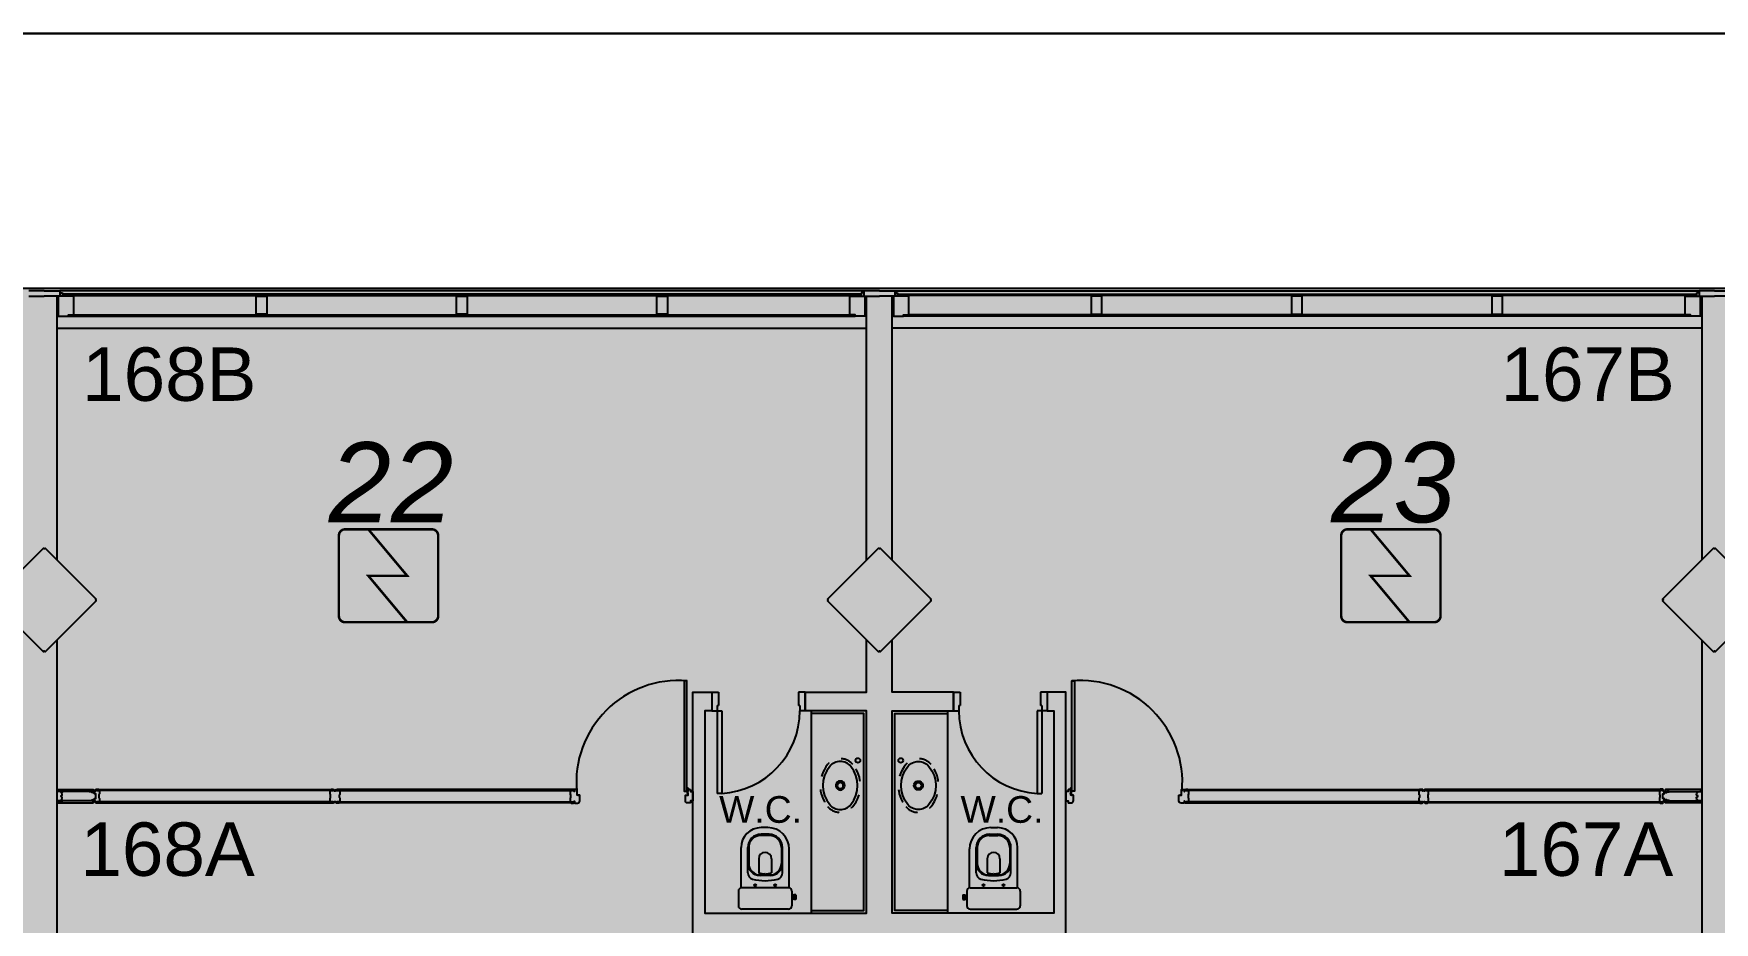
# Model space of a CAD drawing. Header units: metres. Extents: x -331 to 2982, y 362 to 2539.
# Drawn here: x 790.29 to 802.87, y 1633 to 1639.66 of the extents above; entities that cross this region are included whole.
import ezdxf

# ---------------------------------------------------------------- set-up
doc = ezdxf.new("R2010")
doc.units = ezdxf.units.M
doc.linetypes.add('XR_BL2_3 PAV$0$CONTINUOUS', pattern=[0])
doc.linetypes.add('XR_BL2_3 PAV$0$HIDDEN', pattern=[0.375, 0.25, -0.125])
doc.layers.get('0').update_dxf_attribs({"color": 251})
doc.layers.add('_salas', color=251, linetype='Continuous', plot=False)
for name, color, linetype in [('ALV', 251, 'Continuous'), ('CX', 251, 'Continuous'), ('DET. FUMAÇA', 1, 'Continuous'), ('Detector_antigo', 84, 'Continuous'), ('Div', 251, 'Continuous'), ('Est', 251, 'Continuous'), ('Mob', 251, 'Continuous'), ('Texto_Salas', 251, 'Continuous'), ('vid', 251, 'Continuous')]:
    doc.layers.add(name, color=color, linetype=linetype)
doc.layers.add('Botoeira_antiga', color=74, linetype='Continuous', lineweight=30)
doc.styles.add('ARIAL', font='arial.ttf')
doc.styles.add('X3G_ENTITY_1416BAE9', font='arial.ttf', dxfattribs={"height": 0.6})
doc.styles.add('X3G_ENTITY_1422796C', font='arial.ttf', dxfattribs={"height": 0.4})
doc.styles.add('X3G_ENTITY_1422796D', font='arial.ttf', dxfattribs={"height": 0.4})
doc.styles.add('X3G_ENTITY_142279B5', font='arial.ttf', dxfattribs={"height": 0.4})
doc.styles.add('X3G_ENTITY_142279B6', font='arial.ttf', dxfattribs={"height": 0.4})

# ---------------------------------------------------------------- blocks, each defined once
blk = doc.blocks.new('Detector de fumaça')
at = {"layer": 'DET. FUMAÇA', "linetype": 'Continuous', "lineweight": 15, "const_width": 0.0187}
blk.add_lwpolyline([(774.599, 539.816), (775.249, 539.816, -0.414214), (775.296, 539.769), (775.296, 539.167, -0.414214), (775.249, 539.12), (774.599, 539.12, -0.414214), (774.553, 539.167), (774.553, 539.769, -0.414214)], format="xyb", close=True, dxfattribs=at)
blk.add_lwpolyline([(774.773, 539.816), (775.064, 539.468), (774.773, 539.468), (775.064, 539.12)], dxfattribs=at)

msp = doc.modelspace()

# ---------------------------------------------------------------- hatches: boundary and pattern name
at = {"layer": '_salas', "transparency": 33554559}
h = msp.add_hatch(color=256, dxfattribs=at)
h.dxf.hatch_style = 1
h.paths.add_polyline_path([(870.399, 1637.749), (851.649, 1637.749), (851.649, 1639.304), (851.319, 1639.304), (851.319, 1637.749), (840.584, 1637.749), (840.584, 1639.304), (840.254, 1639.304), (840.254, 1637.749), (765.259, 1637.749), (765.259, 1626.4), (765.449, 1626.4), (765.449, 1626.597), (765.635, 1626.784), (769.37, 1626.785), (769.403, 1626.793), (769.454, 1626.834), (770.212, 1627.59), (770.225, 1627.603), (770.249, 1627.594), (771.644, 1627.594), (773.039, 1627.594), (773.063, 1627.603), (773.076, 1627.59), (773.834, 1626.834), (773.886, 1626.793), (773.918, 1626.785), (777.547, 1626.785), (777.887, 1626.445), (777.894, 1626.452), (778.241, 1626.785), (781.87, 1626.785), (781.902, 1626.793), (781.954, 1626.834), (782.712, 1627.59), (782.725, 1627.603), (782.749, 1627.594), (784.144, 1627.594), (785.539, 1627.594), (785.563, 1627.603), (785.576, 1627.59), (786.334, 1626.834), (786.385, 1626.793), (786.418, 1626.785), (790.047, 1626.785), (790.387, 1626.445), (790.394, 1626.452), (790.741, 1626.785), (794.37, 1626.785), (794.402, 1626.793), (794.454, 1626.834), (795.211, 1627.59), (795.225, 1627.603), (795.249, 1627.594), (796.644, 1627.594), (798.039, 1627.594), (798.063, 1627.603), (798.076, 1627.59), (798.834, 1626.834), (798.885, 1626.793), (798.918, 1626.785), (802.547, 1626.785), (802.887, 1626.445), (802.894, 1626.452), (803.241, 1626.785), (806.87, 1626.785), (806.902, 1626.793), (806.954, 1626.834), (807.711, 1627.59), (807.725, 1627.603), (807.749, 1627.594), (809.144, 1627.594), (810.539, 1627.594), (810.563, 1627.603), (810.576, 1627.59), (811.334, 1626.834), (811.385, 1626.793), (811.418, 1626.785), (815.047, 1626.785), (815.387, 1626.445), (815.394, 1626.452), (815.741, 1626.785), (819.37, 1626.785), (819.402, 1626.793), (819.454, 1626.834), (820.211, 1627.59), (820.224, 1627.603), (820.249, 1627.594), (821.644, 1627.594), (823.039, 1627.594), (823.063, 1627.603), (823.076, 1627.59), (823.834, 1626.834), (823.885, 1626.793), (823.918, 1626.785), (827.548, 1626.785), (827.887, 1626.445), (827.894, 1626.452), (828.241, 1626.785), (831.87, 1626.785), (831.903, 1626.793), (831.955, 1626.834), (832.712, 1627.59), (832.725, 1627.603), (832.749, 1627.594), (834.144, 1627.594), (835.539, 1627.594), (835.564, 1627.603), (835.577, 1627.59), (836.334, 1626.834), (836.386, 1626.793), (836.418, 1626.785), (840.062, 1626.785), (840.394, 1626.452), (840.776, 1626.834), (840.494, 1627.116), (840.494, 1628.074), (841.254, 1628.074), (841.254, 1629.914), (849.628, 1629.914), (849.628, 1626.834), (849.768, 1626.834), (849.768, 1627.594), (851.514, 1627.594), (852.909, 1627.594), (852.933, 1627.603), (852.946, 1627.59), (853.704, 1626.834), (853.756, 1626.793), (853.788, 1626.785), (857.417, 1626.785), (857.757, 1626.445), (857.764, 1626.452), (858.111, 1626.785), (861.74, 1626.785), (861.772, 1626.793), (861.824, 1626.834), (862.582, 1627.59), (862.595, 1627.603), (862.619, 1627.594), (864.014, 1627.594), (865.409, 1627.594), (865.433, 1627.603), (865.446, 1627.59), (866.204, 1626.834), (866.255, 1626.793), (866.288, 1626.785), (870.023, 1626.784), (870.209, 1626.597), (870.209, 1626.4), (870.399, 1626.4), (870.399, 1626.4)])
h = msp.add_hatch(color=256, dxfattribs=at)
h.dxf.hatch_style = 1
h.paths.add_polyline_path([(870.379, 1637.729), (851.629, 1637.729), (851.629, 1639.284), (851.299, 1639.284), (851.299, 1637.729), (840.564, 1637.729), (840.564, 1639.284), (840.234, 1639.284), (840.234, 1637.729), (765.239, 1637.729), (765.239, 1626.38), (765.429, 1626.38), (765.429, 1626.577), (765.615, 1626.764), (769.35, 1626.765), (769.383, 1626.773), (769.434, 1626.814), (770.192, 1627.57), (770.205, 1627.583), (770.229, 1627.574), (771.624, 1627.574), (773.019, 1627.574), (773.043, 1627.583), (773.056, 1627.57), (773.814, 1626.814), (773.866, 1626.773), (773.898, 1626.765), (777.527, 1626.765), (777.867, 1626.425), (777.881, 1626.425), (778.221, 1626.765), (781.85, 1626.765), (781.882, 1626.773), (781.934, 1626.814), (782.692, 1627.57), (782.705, 1627.583), (782.729, 1627.574), (784.124, 1627.574), (785.519, 1627.574), (785.543, 1627.583), (785.556, 1627.57), (786.314, 1626.814), (786.365, 1626.773), (786.398, 1626.765), (790.027, 1626.765), (790.367, 1626.425), (790.374, 1626.432), (790.721, 1626.765), (794.35, 1626.765), (794.382, 1626.773), (794.434, 1626.814), (795.191, 1627.57), (795.205, 1627.583), (795.229, 1627.574), (796.624, 1627.574), (798.019, 1627.574), (798.043, 1627.583), (798.056, 1627.57), (798.814, 1626.814), (798.865, 1626.773), (798.898, 1626.765), (802.527, 1626.765), (802.867, 1626.425), (802.874, 1626.432), (803.221, 1626.765), (806.85, 1626.765), (806.882, 1626.773), (806.934, 1626.814), (807.691, 1627.57), (807.705, 1627.583), (807.729, 1627.574), (809.124, 1627.574), (810.519, 1627.574), (810.543, 1627.583), (810.556, 1627.57), (811.314, 1626.814), (811.365, 1626.773), (811.398, 1626.765), (815.027, 1626.765), (815.367, 1626.425), (815.374, 1626.432), (815.721, 1626.765), (819.35, 1626.765), (819.382, 1626.773), (819.434, 1626.814), (820.191, 1627.57), (820.204, 1627.583), (820.229, 1627.574), (821.624, 1627.574), (823.019, 1627.574), (823.043, 1627.583), (823.056, 1627.57), (823.814, 1626.814), (823.865, 1626.773), (823.898, 1626.765), (827.528, 1626.765), (827.867, 1626.425), (827.874, 1626.432), (828.221, 1626.765), (831.85, 1626.765), (831.883, 1626.773), (831.935, 1626.814), (832.692, 1627.57), (832.705, 1627.583), (832.729, 1627.574), (834.124, 1627.574), (835.519, 1627.574), (835.544, 1627.583), (835.557, 1627.57), (836.314, 1626.814), (836.366, 1626.773), (836.398, 1626.765), (840.042, 1626.765), (840.374, 1626.432), (840.756, 1626.814), (840.474, 1627.096), (840.474, 1628.054), (841.234, 1628.054), (841.234, 1629.894), (849.608, 1629.894), (849.608, 1626.814), (849.748, 1626.814), (849.748, 1627.574), (851.494, 1627.574), (852.889, 1627.574), (852.913, 1627.583), (852.926, 1627.57), (853.684, 1626.814), (853.736, 1626.773), (853.768, 1626.765), (857.397, 1626.765), (857.737, 1626.425), (857.744, 1626.432), (858.091, 1626.765), (861.72, 1626.765), (861.752, 1626.773), (861.804, 1626.814), (862.562, 1627.57), (862.575, 1627.583), (862.599, 1627.574), (863.994, 1627.574), (865.389, 1627.574), (865.413, 1627.583), (865.426, 1627.57), (866.184, 1626.814), (866.235, 1626.773), (866.268, 1626.765), (870.003, 1626.764), (870.189, 1626.577), (870.189, 1626.38), (870.379, 1626.38), (870.379, 1626.38)])

# ---------------------------------------------------------------- linework, layer by layer
at = {"color": 251, "true_color": 0x606060}
msp.add_lwpolyline([(765.259, 1637.749), (840.254, 1637.749), (840.254, 1639.304), (840.584, 1639.304), (840.584, 1637.749), (851.319, 1637.749)], dxfattribs=at)
at = {"layer": 'ALV'}
for p, q in [((790.469, 1637.689), (790.469, 1635.715)), ((802.779, 1637.689), (802.779, 1635.715)), ((790.469, 1635.113), (790.469, 1627.115)), ((802.779, 1635.113), (802.779, 1627.115))]:
    msp.add_line(p, q, dxfattribs=at)
for points in [[(796.529, 1635.715), (796.529, 1637.689), (796.624, 1637.689)], [(796.719, 1635.715), (796.719, 1637.689), (796.624, 1637.689)], [(795.229, 1631.274), (795.229, 1634.724), (795.369, 1634.724), (795.369, 1634.584), (795.319, 1634.584), (795.319, 1633.069), (796.529, 1633.069), (796.529, 1634.584), (796.069, 1634.584), (796.069, 1634.724), (796.529, 1634.724), (796.529, 1635.113)], [(798.019, 1631.274), (798.019, 1634.724), (797.879, 1634.724), (797.879, 1634.584), (797.929, 1634.584), (797.929, 1633.069), (796.719, 1633.069), (796.719, 1634.584), (797.179, 1634.584), (797.179, 1634.724), (796.719, 1634.724), (796.719, 1635.113)]]:
    msp.add_lwpolyline(points, dxfattribs=at)
at = {"layer": 'Botoeira_antiga'}
msp.add_lwpolyline([(873.426, 1619.615), (873.438, 1638.755, 0.414214), (872.538, 1639.655), (763.393, 1639.655, 0.414214), (762.493, 1638.755), (762.48, 1619.615, 0.414214), (763.38, 1618.715), (872.526, 1618.715, 0.414214)], format="xyb", close=True, dxfattribs=at)
at = {"layer": 'CX', "linetype": 'ByBlock', "ltscale": 0.1}
for p, q in [((790.374, 1637.729), (790.259, 1637.729)), ((790.259, 1637.689), (790.374, 1637.689)), ((790.374, 1637.729), (790.489, 1637.729)), ((790.489, 1637.689), (790.374, 1637.689)), ((790.489, 1637.729), (790.489, 1637.689)), ((790.489, 1637.714), (790.509, 1637.714)), ((790.509, 1637.714), (790.509, 1637.688)), ((796.509, 1637.714), (796.489, 1637.714)), ((796.489, 1637.714), (796.489, 1637.688)), ((796.624, 1637.729), (796.509, 1637.729)), ((796.509, 1637.729), (796.509, 1637.689)), ((796.509, 1637.689), (796.624, 1637.689)), ((796.624, 1637.729), (796.739, 1637.729)), ((796.739, 1637.689), (796.624, 1637.689)), ((796.739, 1637.729), (796.739, 1637.689)), ((796.739, 1637.714), (796.759, 1637.714)), ((796.759, 1637.714), (796.759, 1637.688)), ((802.759, 1637.714), (802.739, 1637.714)), ((802.739, 1637.714), (802.739, 1637.688)), ((802.874, 1637.729), (802.759, 1637.729)), ((802.759, 1637.729), (802.759, 1637.689)), ((802.759, 1637.689), (802.874, 1637.689)), ((802.874, 1637.729), (802.989, 1637.729)), ((802.989, 1637.689), (802.874, 1637.689))]:
    msp.add_line(p, q, dxfattribs=at)
at = {"layer": 'CX'}
for p, q in [((790.479, 1637.539), (790.479, 1637.685)), ((790.479, 1637.685), (790.479, 1637.539)), ((796.519, 1637.685), (796.519, 1637.539)), ((796.519, 1637.539), (796.519, 1637.685)), ((796.729, 1637.685), (796.729, 1637.539)), ((796.729, 1637.539), (796.729, 1637.685)), ((802.769, 1637.539), (802.769, 1637.685)), ((802.769, 1637.685), (802.769, 1637.539)), ((795.369, 1634.724), (795.419, 1634.724)), ((795.369, 1634.724), (795.369, 1634.584)), ((795.419, 1634.724), (795.419, 1634.624)), ((796.069, 1634.724), (796.019, 1634.724)), ((796.019, 1634.724), (796.019, 1634.624)), ((796.069, 1634.724), (796.069, 1634.584)), ((797.179, 1634.724), (797.229, 1634.724)), ((797.179, 1634.724), (797.179, 1634.584)), ((797.229, 1634.724), (797.229, 1634.624)), ((797.879, 1634.724), (797.829, 1634.724)), ((797.829, 1634.724), (797.829, 1634.624)), ((797.879, 1634.724), (797.879, 1634.584)), ((795.369, 1634.584), (795.409, 1634.584)), ((795.409, 1634.624), (795.409, 1634.584)), ((795.409, 1634.624), (795.419, 1634.624)), ((795.409, 1634.584), (795.444, 1634.584)), ((795.409, 1634.584), (795.409, 1633.965)), ((795.444, 1634.584), (795.444, 1633.965)), ((796.029, 1634.624), (796.019, 1634.624)), ((796.029, 1634.624), (796.029, 1634.584)), ((796.069, 1634.584), (796.029, 1634.584)), ((797.179, 1634.584), (797.219, 1634.584)), ((797.219, 1634.624), (797.219, 1634.584)), ((797.219, 1634.624), (797.229, 1634.624)), ((797.839, 1634.584), (797.804, 1634.584)), ((797.804, 1634.584), (797.804, 1633.965)), ((797.839, 1634.624), (797.829, 1634.624)), ((797.839, 1634.624), (797.839, 1634.584)), ((797.879, 1634.584), (797.839, 1634.584)), ((797.839, 1634.584), (797.839, 1633.965)), ((795.444, 1633.965), (795.409, 1633.965)), ((797.804, 1633.965), (797.839, 1633.965))]:
    msp.add_line(p, q, dxfattribs=at)
at = {"layer": 'CX', "color": 251, "true_color": 0x606060}
for p, q in [((796.509, 1637.729), (790.489, 1637.729)), ((796.739, 1637.729), (802.759, 1637.729)), ((790.469, 1637.449), (796.529, 1637.449)), ((802.779, 1637.449), (796.719, 1637.449))]:
    msp.add_line(p, q, dxfattribs=at)
at = {"layer": 'CX'}
for points in [[(790.594, 1637.688), (790.515, 1637.688), (790.479, 1637.688), (790.479, 1637.539), (790.509, 1637.539), (790.509, 1637.54), (790.554, 1637.54), (790.554, 1637.55), (790.594, 1637.55)], [(791.959, 1637.689), (792.039, 1637.689), (792.039, 1637.555), (791.959, 1637.555)], [(793.459, 1637.689), (793.539, 1637.689), (793.539, 1637.555), (793.459, 1637.555)], [(794.959, 1637.689), (795.039, 1637.689), (795.039, 1637.555), (794.959, 1637.555)], [(796.404, 1637.688), (796.483, 1637.688), (796.519, 1637.688), (796.519, 1637.539), (796.489, 1637.539), (796.489, 1637.54), (796.444, 1637.54), (796.444, 1637.55), (796.404, 1637.55)], [(796.844, 1637.688), (796.765, 1637.688), (796.729, 1637.688), (796.729, 1637.539), (796.759, 1637.539), (796.759, 1637.54), (796.804, 1637.54), (796.804, 1637.55), (796.844, 1637.55)], [(798.289, 1637.689), (798.209, 1637.689), (798.209, 1637.555), (798.289, 1637.555)], [(799.789, 1637.689), (799.709, 1637.689), (799.709, 1637.555), (799.789, 1637.555)], [(801.289, 1637.689), (801.209, 1637.689), (801.209, 1637.555), (801.289, 1637.555)], [(802.654, 1637.688), (802.733, 1637.688), (802.769, 1637.688), (802.769, 1637.539), (802.739, 1637.539), (802.739, 1637.54), (802.694, 1637.54), (802.694, 1637.55), (802.654, 1637.55)], [(795.164, 1634.808), (795.164, 1633.983), (795.184, 1633.983), (795.184, 1634.808)], [(798.084, 1634.808), (798.084, 1633.983), (798.064, 1633.983), (798.064, 1634.808)]]:
    msp.add_lwpolyline(points, close=True, dxfattribs=at)
at = {"layer": 'CX', "linetype": 'Continuous'}
for points in [[(795.192, 1633.992, -0.414214), (795.194, 1633.994), (795.206, 1633.994, -0.414214), (795.211, 1633.989), (795.211, 1633.979), (795.229, 1633.979), (795.229, 1633.913), (795.229, 1633.909), (795.211, 1633.909), (795.211, 1633.899, -0.422579), (795.207, 1633.894), (795.188, 1633.894, -0.414214), (795.172, 1633.911), (795.172, 1633.951, -0.414214), (795.174, 1633.953), (795.181, 1633.953), (795.18, 1633.951), (795.186, 1633.951), (795.184, 1633.953), (795.192, 1633.953), (795.192, 1633.965), (795.193, 1633.965), (795.193, 1633.966), (795.19, 1633.966), (795.19, 1633.977), (795.189, 1633.978), (795.189, 1633.964), (795.187, 1633.964), (795.187, 1633.994), (795.185, 1633.994), (795.185, 1633.996, -3.099483), (795.192, 1633.995, 0.294496), (795.191, 1633.993), (795.191, 1633.981), (795.193, 1633.981), (795.193, 1633.981), (795.192, 1633.981), (795.192, 1633.992)], [(798.056, 1633.992, 0.414214), (798.054, 1633.994), (798.041, 1633.994, 0.414214), (798.036, 1633.989), (798.036, 1633.979), (798.019, 1633.979), (798.019, 1633.913), (798.019, 1633.909), (798.036, 1633.909), (798.036, 1633.899, 0.422579), (798.041, 1633.894), (798.06, 1633.894, 0.414214), (798.076, 1633.911), (798.076, 1633.951, 0.414214), (798.074, 1633.953), (798.067, 1633.953), (798.068, 1633.951), (798.062, 1633.951), (798.064, 1633.953), (798.056, 1633.953), (798.056, 1633.965), (798.055, 1633.965), (798.055, 1633.966), (798.058, 1633.966), (798.058, 1633.977), (798.059, 1633.978), (798.059, 1633.964), (798.061, 1633.964), (798.061, 1633.994), (798.063, 1633.994), (798.063, 1633.996, 3.099483), (798.056, 1633.995, -0.294496), (798.057, 1633.993), (798.057, 1633.981), (798.055, 1633.981), (798.055, 1633.981), (798.056, 1633.981), (798.056, 1633.992)]]:
    msp.add_lwpolyline(points, format="xyb", close=True, dxfattribs=at)
at = {"layer": 'CX'}
for points in [[(790.508, 1633.956), (790.506, 1633.967, 0.194954), (790.505, 1633.968), (790.503, 1633.969, -0.387702), (790.503, 1633.972), (790.504, 1633.975), (790.504, 1633.975), (790.502, 1633.971), (790.501, 1633.971), (790.501, 1633.978), (790.513, 1633.978), (790.513, 1633.979), (790.469, 1633.979), (790.469, 1633.909), (790.513, 1633.909), (790.513, 1633.911), (790.501, 1633.911), (790.501, 1633.917), (790.502, 1633.918), (790.504, 1633.914), (790.504, 1633.914), (790.503, 1633.917, -0.387702), (790.503, 1633.92), (790.505, 1633.921, 0.194954), (790.506, 1633.922), (790.508, 1633.932, 0.268551), (790.507, 1633.937), (790.499, 1633.942), (790.499, 1633.946), (790.507, 1633.952, 0.268551)], [(792.548, 1633.986), (792.552, 1633.986, -0.414214), (792.555, 1633.983), (792.555, 1633.989, -0.439162), (792.561, 1633.995), (792.579, 1633.995, -0.414214), (792.58, 1633.994), (792.58, 1633.994), (792.565, 1633.994), (792.565, 1633.987), (792.58, 1633.987, -0.322891), (792.585, 1633.981), (792.585, 1633.961, -0.13729), (792.585, 1633.958), (792.583, 1633.956, 0.13729), (792.582, 1633.953), (792.582, 1633.944), (792.582, 1633.935, 0.13729), (792.583, 1633.933), (792.585, 1633.93, -0.13729), (792.585, 1633.928), (792.585, 1633.907, -0.322891), (792.58, 1633.902), (792.565, 1633.902), (792.565, 1633.895), (792.58, 1633.895), (792.58, 1633.894, -0.414214), (792.579, 1633.893), (792.561, 1633.893, -0.439162), (792.555, 1633.9), (792.555, 1633.905, -0.414214), (792.552, 1633.902), (792.548, 1633.902, -0.414214), (792.545, 1633.905), (792.545, 1633.9, -0.439162), (792.539, 1633.893), (792.521, 1633.893, -0.414214), (792.52, 1633.894), (792.52, 1633.895), (792.535, 1633.895), (792.535, 1633.902), (792.52, 1633.902, -0.322891), (792.514, 1633.907), (792.514, 1633.928, -0.13729), (792.515, 1633.93), (792.517, 1633.933, 0.13729), (792.517, 1633.935), (792.517, 1633.944), (792.517, 1633.953, 0.13729), (792.517, 1633.956), (792.515, 1633.958, -0.13729), (792.514, 1633.961), (792.514, 1633.981, -0.322891), (792.52, 1633.987), (792.535, 1633.987), (792.535, 1633.994), (792.52, 1633.994), (792.52, 1633.994, -0.414214), (792.521, 1633.995), (792.539, 1633.995, -0.439162), (792.545, 1633.989), (792.545, 1633.983, -0.414214)], [(794.341, 1633.9), (794.341, 1633.907), (794.342, 1633.907), (794.342, 1633.898, 0.422579), (794.347, 1633.893), (794.365, 1633.893, 0.414214), (794.382, 1633.909), (794.382, 1633.951, 0.414214), (794.38, 1633.953), (794.372, 1633.953), (794.374, 1633.951), (794.368, 1633.951), (794.369, 1633.953), (794.362, 1633.953), (794.362, 1633.993, 0.414214), (794.36, 1633.995), (794.347, 1633.995, 0.414214), (794.342, 1633.99), (794.342, 1633.979), (794.341, 1633.979), (794.341, 1633.989, 0.439162), (794.335, 1633.995), (794.317, 1633.995, 0.414214), (794.316, 1633.994), (794.316, 1633.994), (794.331, 1633.994), (794.331, 1633.987), (794.316, 1633.987, 0.322891), (794.31, 1633.981), (794.31, 1633.961, 0.13729), (794.311, 1633.958), (794.312, 1633.956, -0.13729), (794.313, 1633.953), (794.313, 1633.944), (794.313, 1633.935, -0.13729), (794.312, 1633.933), (794.311, 1633.93, 0.13729), (794.31, 1633.928), (794.31, 1633.907, 0.322891), (794.316, 1633.902), (794.331, 1633.902), (794.331, 1633.895), (794.316, 1633.895), (794.316, 1633.894, 0.414214), (794.317, 1633.893), (794.335, 1633.893, 0.439162)], [(798.907, 1633.9), (798.907, 1633.907), (798.906, 1633.907), (798.906, 1633.898, -0.422579), (798.901, 1633.893), (798.883, 1633.893, -0.414214), (798.866, 1633.909), (798.866, 1633.951, -0.414214), (798.868, 1633.953), (798.876, 1633.953), (798.874, 1633.951), (798.88, 1633.951), (798.879, 1633.953), (798.886, 1633.953), (798.886, 1633.993, -0.414214), (798.888, 1633.995), (798.901, 1633.995, -0.414214), (798.906, 1633.99), (798.906, 1633.979), (798.907, 1633.979), (798.907, 1633.989, -0.439162), (798.913, 1633.995), (798.931, 1633.995, -0.414214), (798.932, 1633.994), (798.932, 1633.994), (798.917, 1633.994), (798.917, 1633.987), (798.932, 1633.987, -0.322891), (798.938, 1633.981), (798.938, 1633.961, -0.13729), (798.937, 1633.958), (798.935, 1633.956, 0.13729), (798.935, 1633.953), (798.935, 1633.944), (798.935, 1633.935, 0.13729), (798.935, 1633.933), (798.937, 1633.93, -0.13729), (798.938, 1633.928), (798.938, 1633.907, -0.322891), (798.932, 1633.902), (798.917, 1633.902), (798.917, 1633.895), (798.932, 1633.895), (798.932, 1633.894, -0.414214), (798.931, 1633.893), (798.913, 1633.893, -0.439162)], [(800.7, 1633.986), (800.696, 1633.986, 0.414214), (800.693, 1633.983), (800.693, 1633.989, 0.439162), (800.687, 1633.995), (800.669, 1633.995, 0.414214), (800.668, 1633.994), (800.668, 1633.994), (800.683, 1633.994), (800.683, 1633.987), (800.668, 1633.987, 0.322891), (800.663, 1633.981), (800.663, 1633.961, 0.13729), (800.663, 1633.958), (800.665, 1633.956, -0.13729), (800.666, 1633.953), (800.666, 1633.944), (800.666, 1633.935, -0.13729), (800.665, 1633.933), (800.663, 1633.93, 0.13729), (800.663, 1633.928), (800.663, 1633.907, 0.322891), (800.668, 1633.902), (800.683, 1633.902), (800.683, 1633.895), (800.668, 1633.895), (800.668, 1633.894, 0.414214), (800.669, 1633.893), (800.687, 1633.893, 0.439162), (800.693, 1633.9), (800.693, 1633.905, 0.414214), (800.696, 1633.902), (800.7, 1633.902, 0.414214), (800.703, 1633.905), (800.703, 1633.9, 0.439162), (800.709, 1633.893), (800.727, 1633.893, 0.414214), (800.728, 1633.894), (800.728, 1633.895), (800.713, 1633.895), (800.713, 1633.902), (800.728, 1633.902, 0.322891), (800.734, 1633.907), (800.734, 1633.928, 0.13729), (800.733, 1633.93), (800.731, 1633.933, -0.13729), (800.731, 1633.935), (800.731, 1633.944), (800.731, 1633.953, -0.13729), (800.731, 1633.956), (800.733, 1633.958, 0.13729), (800.734, 1633.961), (800.734, 1633.981, 0.322891), (800.728, 1633.987), (800.713, 1633.987), (800.713, 1633.994), (800.728, 1633.994), (800.728, 1633.994, 0.414214), (800.727, 1633.995), (800.709, 1633.995, 0.439162), (800.703, 1633.989), (800.703, 1633.983, 0.414214)], [(802.739, 1633.956), (802.742, 1633.967, -0.194954), (802.743, 1633.968), (802.744, 1633.969, 0.387702), (802.745, 1633.972), (802.743, 1633.975), (802.744, 1633.975), (802.746, 1633.971), (802.747, 1633.971), (802.747, 1633.978), (802.735, 1633.978), (802.735, 1633.979), (802.779, 1633.979), (802.779, 1633.909), (802.735, 1633.909), (802.735, 1633.911), (802.747, 1633.911), (802.747, 1633.917), (802.746, 1633.918), (802.744, 1633.914), (802.743, 1633.914), (802.745, 1633.917, 0.387702), (802.744, 1633.92), (802.743, 1633.921, -0.194954), (802.742, 1633.922), (802.739, 1633.932, -0.268551), (802.741, 1633.937), (802.749, 1633.942), (802.749, 1633.946), (802.741, 1633.952, -0.268551)]]:
    msp.add_lwpolyline(points, format="xyb", close=True, dxfattribs=at)
at = {"layer": 'CX', "linetype": 'XR_BL2_3 PAV$0$CONTINUOUS'}
for points in [[(790.779, 1633.893), (790.761, 1633.893, -0.420879), (790.755, 1633.9), (790.755, 1633.91), (790.735, 1633.91), (790.735, 1633.915), (790.73, 1633.915), (790.73, 1633.913, -0.414214), (790.727, 1633.91), (790.718, 1633.91), (790.712, 1633.91), (790.712, 1633.911), (790.718, 1633.911), (790.727, 1633.911, 0.414214), (790.729, 1633.913), (790.729, 1633.915, -0.414214), (790.73, 1633.916), (790.737, 1633.917, 0.212526), (790.739, 1633.918), (790.739, 1633.919), (790.74, 1633.918), (790.739, 1633.917, -0.204506), (790.738, 1633.916), (790.737, 1633.916), (790.737, 1633.911), (790.75, 1633.911), (790.75, 1633.927), (790.759, 1633.927), (790.759, 1633.947), (790.759, 1633.962), (790.75, 1633.962), (790.75, 1633.978), (790.737, 1633.978), (790.737, 1633.973), (790.738, 1633.973, -0.204506), (790.739, 1633.972), (790.74, 1633.971), (790.739, 1633.97), (790.739, 1633.971, 0.212526), (790.737, 1633.972), (790.73, 1633.973, -0.414214), (790.729, 1633.974), (790.729, 1633.976, 0.414214), (790.727, 1633.978), (790.723, 1633.978), (790.712, 1633.978), (790.712, 1633.979), (790.723, 1633.979), (790.727, 1633.979, -0.414214), (790.73, 1633.976), (790.73, 1633.974), (790.735, 1633.974), (790.735, 1633.98), (790.755, 1633.98), (790.755, 1633.989, -0.420879), (790.761, 1633.996), (790.779, 1633.996, -0.414214), (790.78, 1633.995), (790.78, 1633.994), (790.765, 1633.994), (790.765, 1633.987), (790.78, 1633.987, -0.322891), (790.786, 1633.982), (790.786, 1633.961, -0.13729), (790.785, 1633.959), (790.783, 1633.956, 0.13729), (790.783, 1633.954), (790.783, 1633.944), (790.783, 1633.935, 0.13729), (790.783, 1633.933), (790.785, 1633.93, -0.13729), (790.786, 1633.928), (790.786, 1633.907, -0.322891), (790.78, 1633.902), (790.765, 1633.902), (790.765, 1633.895), (790.78, 1633.895), (790.78, 1633.894, -0.414214)], [(802.469, 1633.893), (802.487, 1633.893, 0.420879), (802.493, 1633.9), (802.493, 1633.91), (802.513, 1633.91), (802.513, 1633.915), (802.518, 1633.915), (802.518, 1633.913, 0.414214), (802.521, 1633.91), (802.53, 1633.91), (802.536, 1633.91), (802.536, 1633.911), (802.53, 1633.911), (802.521, 1633.911, -0.414214), (802.519, 1633.913), (802.519, 1633.915, 0.414214), (802.518, 1633.916), (802.51, 1633.917, -0.212526), (802.509, 1633.918), (802.509, 1633.919), (802.508, 1633.918), (802.509, 1633.917, 0.204506), (802.51, 1633.916), (802.511, 1633.916), (802.511, 1633.911), (802.498, 1633.911), (802.498, 1633.927), (802.489, 1633.927), (802.489, 1633.947), (802.489, 1633.962), (802.498, 1633.962), (802.498, 1633.978), (802.511, 1633.978), (802.511, 1633.973), (802.51, 1633.973, 0.204506), (802.509, 1633.972), (802.508, 1633.971), (802.509, 1633.97), (802.509, 1633.971, -0.212526), (802.51, 1633.972), (802.518, 1633.973, 0.414214), (802.519, 1633.974), (802.519, 1633.976, -0.414214), (802.521, 1633.978), (802.525, 1633.978), (802.536, 1633.978), (802.536, 1633.979), (802.525, 1633.979), (802.521, 1633.979, 0.414214), (802.518, 1633.976), (802.518, 1633.974), (802.513, 1633.974), (802.513, 1633.98), (802.493, 1633.98), (802.493, 1633.989, 0.420879), (802.487, 1633.996), (802.469, 1633.996, 0.414214), (802.468, 1633.995), (802.468, 1633.994), (802.483, 1633.994), (802.483, 1633.987), (802.468, 1633.987, 0.322891), (802.462, 1633.982), (802.462, 1633.961, 0.13729), (802.463, 1633.959), (802.464, 1633.956, -0.13729), (802.465, 1633.954), (802.465, 1633.944), (802.465, 1633.935, -0.13729), (802.464, 1633.933), (802.463, 1633.93, 0.13729), (802.462, 1633.928), (802.462, 1633.907, 0.322891), (802.468, 1633.902), (802.483, 1633.902), (802.483, 1633.895), (802.468, 1633.895), (802.468, 1633.894, 0.414214)]]:
    msp.add_lwpolyline(points, format="xyb", close=True, dxfattribs=at)
at = {"layer": 'CX', "color": 251, "true_color": 0x606060}
for centre, radius, start, end in [((795.12, 1634.047), 0.764, 85.1646, 184.8272), ((798.128, 1634.047), 0.764, 355.1728, 94.8354), ((795.409, 1634.584), 0.62, 273.2362, 0), ((797.839, 1634.584), 0.62, 180, 266.7638)]:
    msp.add_arc(centre, radius, start, end, dxfattribs=at)
at = {"layer": 'Div', "linetype": 'ByBlock'}
for points in [[(790.74, 1633.98), (790.475, 1633.98), (790.475, 1633.995), (790.74, 1633.995)], [(790.74, 1633.909), (790.475, 1633.909), (790.475, 1633.894), (790.74, 1633.894)], [(802.508, 1633.98), (802.773, 1633.98), (802.773, 1633.995), (802.508, 1633.995)], [(802.508, 1633.909), (802.773, 1633.909), (802.773, 1633.894), (802.508, 1633.894)]]:
    msp.add_lwpolyline(points, close=True, dxfattribs=at)
at = {"layer": 'Est'}
for points in [[(790.374, 1635.032), (790.374, 1635.032), (790.367, 1635.025), (789.985, 1635.407), (789.992, 1635.414), (789.985, 1635.421), (790.367, 1635.803), (790.374, 1635.796), (790.374, 1635.796)], [(790.374, 1635.032), (790.374, 1635.032), (790.381, 1635.025), (790.763, 1635.407), (790.756, 1635.414), (790.763, 1635.421), (790.381, 1635.803), (790.374, 1635.796), (790.374, 1635.796)], [(796.624, 1635.032), (796.624, 1635.032), (796.617, 1635.025), (796.235, 1635.407), (796.242, 1635.414), (796.235, 1635.421), (796.617, 1635.803), (796.624, 1635.796), (796.624, 1635.796)], [(796.624, 1635.032), (796.624, 1635.032), (796.631, 1635.025), (797.013, 1635.407), (797.006, 1635.414), (797.013, 1635.421), (796.631, 1635.803), (796.624, 1635.796), (796.624, 1635.796)], [(802.874, 1635.032), (802.874, 1635.032), (802.867, 1635.025), (802.485, 1635.407), (802.492, 1635.414), (802.485, 1635.421), (802.867, 1635.803), (802.874, 1635.796), (802.874, 1635.796)], [(802.874, 1635.032), (802.874, 1635.032), (802.881, 1635.025), (803.263, 1635.407), (803.256, 1635.414), (803.263, 1635.421), (802.881, 1635.803), (802.874, 1635.796), (802.874, 1635.796)]]:
    msp.add_lwpolyline(points, dxfattribs=at)
at = {"layer": 'Mob'}
for p, q in [((795.801, 1633.65), (795.736, 1633.65)), ((795.789, 1633.709), (795.739, 1633.709)), ((795.799, 1633.659), (795.739, 1633.659)), ((797.446, 1633.65), (797.511, 1633.65)), ((797.449, 1633.659), (797.509, 1633.659)), ((797.459, 1633.709), (797.509, 1633.709)), ((795.589, 1633.259), (795.589, 1633.559)), ((795.639, 1633.443), (795.639, 1633.559)), ((795.646, 1633.56), (795.646, 1633.44)), ((795.891, 1633.56), (795.891, 1633.44)), ((795.899, 1633.443), (795.899, 1633.559)), ((795.949, 1633.259), (795.949, 1633.549)), ((797.299, 1633.259), (797.299, 1633.549)), ((797.349, 1633.443), (797.349, 1633.559)), ((797.356, 1633.56), (797.356, 1633.44)), ((797.601, 1633.56), (797.601, 1633.44)), ((797.609, 1633.443), (797.609, 1633.559)), ((797.659, 1633.259), (797.659, 1633.559)), ((795.639, 1633.371), (795.639, 1633.443)), ((795.721, 1633.476), (795.721, 1633.37)), ((795.817, 1633.476), (795.817, 1633.37)), ((795.899, 1633.371), (795.899, 1633.443)), ((797.349, 1633.371), (797.349, 1633.443)), ((797.431, 1633.476), (797.431, 1633.37)), ((797.527, 1633.476), (797.527, 1633.37)), ((797.609, 1633.371), (797.609, 1633.443)), ((795.944, 1633.259), (795.594, 1633.259)), ((795.806, 1633.355), (795.731, 1633.355)), ((795.807, 1633.351), (795.731, 1633.351)), ((797.304, 1633.259), (797.654, 1633.259)), ((797.441, 1633.355), (797.516, 1633.355)), ((797.441, 1633.351), (797.517, 1633.351)), ((795.569, 1633.234), (795.569, 1633.124)), ((795.969, 1633.234), (795.969, 1633.124)), ((795.984, 1633.204), (795.969, 1633.204)), ((795.984, 1633.174), (795.969, 1633.174)), ((795.984, 1633.207), (795.984, 1633.172)), ((795.999, 1633.207), (795.984, 1633.207)), ((795.999, 1633.172), (795.984, 1633.172)), ((795.999, 1633.207), (795.999, 1633.172)), ((797.249, 1633.207), (797.249, 1633.172)), ((797.249, 1633.207), (797.264, 1633.207)), ((797.249, 1633.172), (797.264, 1633.172)), ((797.264, 1633.207), (797.264, 1633.172)), ((797.264, 1633.204), (797.279, 1633.204)), ((797.264, 1633.174), (797.279, 1633.174)), ((797.279, 1633.234), (797.279, 1633.124)), ((797.679, 1633.234), (797.679, 1633.124)), ((795.944, 1633.099), (795.594, 1633.099)), ((797.304, 1633.099), (797.654, 1633.099))]:
    msp.add_line(p, q, dxfattribs=at)
for points in [[(796.114, 1633.069), (796.114, 1633.069), (796.529, 1633.069), (796.529, 1634.584), (796.114, 1634.584), (796.114, 1633.069)], [(796.114, 1633.089), (796.509, 1633.089), (796.509, 1634.564), (796.114, 1634.564)], [(797.134, 1633.069), (797.134, 1633.069), (796.719, 1633.069), (796.719, 1634.584), (797.134, 1634.584), (797.134, 1633.069)], [(797.134, 1633.089), (796.739, 1633.089), (796.739, 1634.564), (797.134, 1634.564)]]:
    msp.add_lwpolyline(points, dxfattribs=at)
at = {"layer": 'Mob', "linetype": 'XR_BL2_3 PAV$0$HIDDEN', "ltscale": 0.05}
for points in [[(796.237, 1634.181, 0.358975), (796.237, 1633.868)], [(796.426, 1634.181, 0.472393), (796.237, 1634.181)], [(796.426, 1633.867, 0.359179), (796.426, 1634.181)], [(796.822, 1633.867, -0.359179), (796.822, 1634.181)], [(796.822, 1634.181, -0.472393), (797.011, 1634.181)], [(797.011, 1634.181, -0.358975), (797.011, 1633.868)], [(796.237, 1633.868, 0.471699), (796.426, 1633.867)], [(797.011, 1633.868, -0.471699), (796.822, 1633.867)]]:
    msp.add_lwpolyline(points, format="xyb", dxfattribs=at)
at = {"layer": 'Mob'}
for points in [[(796.253, 1634.168, 0.358974), (796.253, 1633.881)], [(796.41, 1634.168, 0.472527), (796.253, 1634.168)], [(796.41, 1633.881, 0.359169), (796.41, 1634.168)], [(796.838, 1633.881, -0.359169), (796.838, 1634.168)], [(796.838, 1634.168, -0.472527), (796.995, 1634.168)], [(796.995, 1634.168, -0.358974), (796.995, 1633.881)], [(796.354, 1634.024, 1), (796.309, 1634.024)], [(796.309, 1634.024, 1), (796.354, 1634.024)], [(796.894, 1634.024, -1), (796.939, 1634.024)], [(796.939, 1634.024, -1), (796.894, 1634.024)], [(796.253, 1633.881, 0.471701), (796.41, 1633.881)], [(796.995, 1633.881, -0.471701), (796.838, 1633.881)]]:
    msp.add_lwpolyline(points, format="xyb", dxfattribs=at)
for points in [[(796.331, 1634.058, 1.732057), (796.361, 1634.008, 0.577348)], [(796.916, 1634.058, -1.732057), (796.887, 1634.008, -0.577348)]]:
    msp.add_lwpolyline(points, format="xyb", close=True, dxfattribs=at)
for centre, radius in [((796.464, 1634.212), 0.0175), ((796.784, 1634.212), 0.0175), ((795.694, 1633.278), 0.0075), ((795.844, 1633.278), 0.0075), ((797.404, 1633.278), 0.0075), ((797.554, 1633.278), 0.0075)]:
    msp.add_circle(centre, radius, dxfattribs=at)
for centre, radius, start, end in [((795.739, 1633.559), 0.15, 90, 180), ((795.739, 1633.559), 0.1, 90, 180), ((795.736, 1633.56), 0.09, 90, 180), ((795.789, 1633.549), 0.16, 0, 90), ((795.799, 1633.559), 0.1, 0, 90), ((795.801, 1633.56), 0.09, 0, 90), ((797.459, 1633.549), 0.16, 90, 180), ((797.449, 1633.559), 0.1, 90, 180), ((797.446, 1633.56), 0.09, 90, 180), ((797.509, 1633.559), 0.15, 0, 90), ((797.509, 1633.559), 0.1, 0, 90), ((797.511, 1633.56), 0.09, 0, 90), ((795.769, 1633.476), 0.048, 0, 180), ((797.479, 1633.476), 0.048, 0, 180), ((795.731, 1633.443), 0.092, 180, 270), ((795.731, 1633.44), 0.085, 180, 270), ((795.806, 1633.44), 0.085, 270, 0), ((795.807, 1633.443), 0.092, 270, 0), ((797.441, 1633.443), 0.092, 180, 270), ((797.441, 1633.44), 0.085, 180, 270), ((797.516, 1633.44), 0.085, 270, 0), ((797.517, 1633.443), 0.092, 270, 0), ((795.594, 1633.234), 0.025, 90, 180), ((795.691, 1633.371), 0.0519, 180.4721, 250.6216), ((795.825, 1634.155), 0.846, 259.7212, 266.2276), ((795.76, 1633.488), 0.124, 251.5021, 274.0925), ((795.778, 1633.488), 0.124, 265.9075, 288.4979), ((795.713, 1634.155), 0.846, 273.7724, 280.2788), ((795.847, 1633.371), 0.0519, 289.3784, 359.5279), ((795.944, 1633.234), 0.025, 0, 90), ((797.304, 1633.234), 0.025, 90, 180), ((797.401, 1633.371), 0.0519, 180.4721, 250.6216), ((797.535, 1634.155), 0.846, 259.7212, 266.2276), ((797.47, 1633.488), 0.124, 251.5021, 274.0925), ((797.488, 1633.488), 0.124, 265.9075, 288.4979), ((797.423, 1634.155), 0.846, 273.7724, 280.2788), ((797.557, 1633.371), 0.0519, 289.3784, 359.5279), ((797.654, 1633.234), 0.025, 0, 90), ((795.594, 1633.124), 0.025, 180, 270), ((795.944, 1633.124), 0.025, 270, 0), ((797.304, 1633.124), 0.025, 180, 270), ((797.654, 1633.124), 0.025, 270, 0)]:
    msp.add_arc(centre, radius, start, end, dxfattribs=at)
at = {"layer": 'vid'}
for p, q in [((790.554, 1637.54), (796.444, 1637.54)), ((790.594, 1637.55), (796.404, 1637.55)), ((802.694, 1637.54), (796.804, 1637.54)), ((802.654, 1637.55), (796.844, 1637.55))]:
    msp.add_line(p, q, dxfattribs=at)
for points in [[(790.509, 1637.694), (796.489, 1637.694), (796.489, 1637.704), (790.509, 1637.704)], [(802.739, 1637.694), (796.759, 1637.694), (796.759, 1637.704), (802.739, 1637.704)]]:
    msp.add_lwpolyline(points, dxfattribs=at)
for points in [[(790.774, 1633.994), (792.535, 1633.994), (792.535, 1633.987), (790.774, 1633.987)], [(790.774, 1633.895), (792.535, 1633.895), (792.535, 1633.902), (790.774, 1633.902)], [(794.328, 1633.994), (792.565, 1633.994), (792.565, 1633.987), (794.328, 1633.987)], [(794.328, 1633.895), (792.565, 1633.895), (792.565, 1633.902), (794.328, 1633.902)], [(798.92, 1633.994), (800.683, 1633.994), (800.683, 1633.987), (798.92, 1633.987)], [(798.92, 1633.895), (800.683, 1633.895), (800.683, 1633.902), (798.92, 1633.902)], [(802.474, 1633.994), (800.713, 1633.994), (800.713, 1633.987), (802.474, 1633.987)], [(802.474, 1633.895), (800.713, 1633.895), (800.713, 1633.902), (802.474, 1633.902)]]:
    msp.add_lwpolyline(points, close=True, dxfattribs=at)

# ---------------------------------------------------------------- block references
at = {"layer": 'DET. FUMAÇA', "linetype": 'Continuous', "lineweight": 0}
for p in [(18.026, 1096.127), (25.528, 1096.127)]:
    msp.add_blockref('Detector de fumaça', p, dxfattribs=at)

# ---------------------------------------------------------------- texts
at = {"layer": 'Detector_antigo', "linetype": 'Continuous', "lineweight": 0, "char_height": 0.6, "attachment_point": 1, "style": 'X3G_ENTITY_1416BAE9'}
for s, insert in [('{\\fArial|b0|i1|c0|p34;22}', (792.503, 1636.595)), ('{\\fArial|b0|i1|c0|p34;23}', (800.005, 1636.595))]:
    msp.add_mtext_dynamic_manual_height_columns(s, width=13.3188, gutter_width=2.5, heights=[0], dxfattribs=dict(at, insert=insert))
at = {"layer": 'Texto_Salas', "color": 251}
for s, style, p in [('168B', 'X3G_ENTITY_1422796D', (790.657, 1636.905)), ('167B', 'X3G_ENTITY_142279B6', (801.273, 1636.905)), ('168A', 'X3G_ENTITY_1422796C', (790.644, 1633.348)), ('167A', 'X3G_ENTITY_142279B5', (801.261, 1633.348))]:
    msp.add_text(s, height=0.4, dxfattribs=dict(at, style=style)).set_placement(p)
at = {"layer": 'Texto_Salas', "color": 251, "char_height": 0.2, "width": 2.2626, "attachment_point": 2, "style": 'ARIAL'}
for insert in [(795.735, 1633.945), (797.542, 1633.945)]:
    msp.add_mtext('W.C.', dxfattribs=dict(at, insert=insert))

doc.saveas('drawing.dxf')
